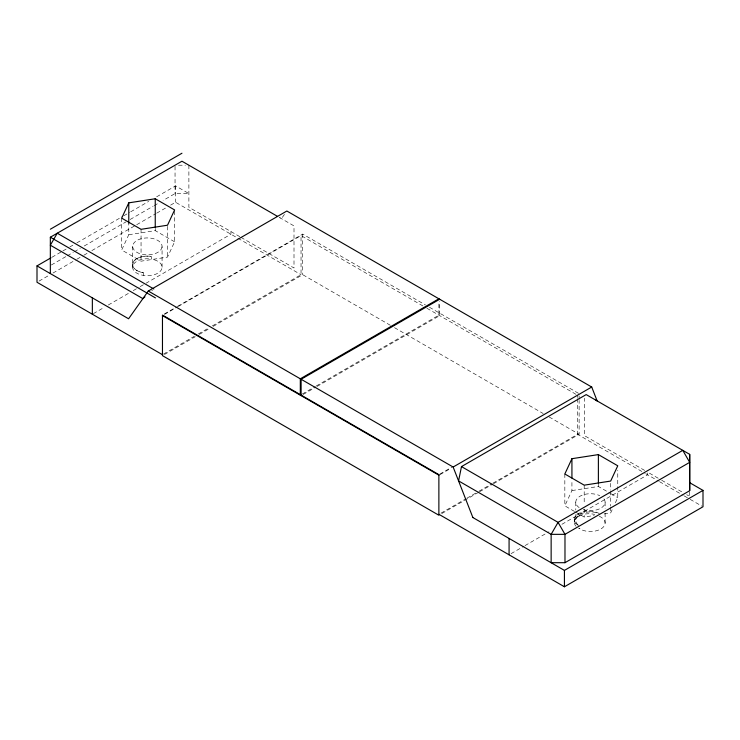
<?xml version="1.0" encoding="UTF-8"?>
<svg xmlns="http://www.w3.org/2000/svg" width="740" height="740" viewBox="0 0 740 740"><rect width="100%" height="100%" fill="white"/><g stroke="black" fill="none" stroke-linecap="round" stroke-linejoin="round"><path stroke-width="0.56" stroke-dasharray="3.7 2.78" d="M132.608 267.233L132.608 264.568M162.069 267.242L162.069 246.392A14.68 8.473 0 0 0 140.054 239.057A14.68 8.473 0 0 0 140.054 253.737A14.68 8.473 0 0 0 162.069 246.392M188.885 165.214L188.885 207.283L239.945 236.763M230.926 231.555L230.926 234.219L146.187 283.143M574.268 522.218L574.268 519.554M174.612 211.076L174.612 241.814L167.518 257.085L141.053 261.183L121.684 250L128.779 234.719L128.779 223.341M574.518 511.442L564.833 505.846L571.928 490.565L571.928 480.325M604.053 513.958L610.666 512.94L612.563 508.861M615.393 502.756L617.761 497.659L617.761 470.344M284.456 214.415L281.44 218.651L279.812 217.708M151.783 290.792L152.468 290.191M576.849 517.408L580.623 515.234M51.957 257.261L61.919 251.507M62.919 250.925L68.903 247.475M69.902 246.901L72.89 245.171M76.877 242.868L122.738 216.395M123.737 215.821L129.722 212.362M130.712 211.788L148.657 201.428M156.639 196.822L175.574 185.888L188.885 193.566L175.047 193.566L163.078 200.475M51.338 264.994L66.304 256.354M67.303 255.781L73.288 252.321M74.287 251.748L80.272 248.289M84.258 245.985L126.161 221.797M130.157 219.484L153.106 206.238M154.096 205.665L159.091 202.788M38.998 281.117L48.96 275.363M52.947 273.06L75.878 259.814M76.877 259.24L82.862 255.79M83.861 255.217L87.847 252.914M91.834 250.61L135.697 225.284M136.697 224.71L155.641 213.768M156.639 213.194L166.602 207.441M170.589 205.137L175.574 202.261L236.856 237.632M93.351 313.649L104.312 307.313M108.299 305.01L129.241 292.929M133.228 290.626L139.213 287.166M140.202 286.593L145.188 283.716M164.456 313.908L176.398 307.017M177.387 306.443L302.706 234.09L425.445 304.954M164.456 314.435L177.415 306.952M178.414 306.379L301.041 235.579L422.91 305.944M163.457 354.127L194.361 336.284M198.348 333.981L208.319 328.227M212.306 325.924L301.041 274.697L301.041 235.579M164.456 354.497L195.295 336.7M199.273 334.406L209.217 328.662M213.194 326.368L302.706 274.688L390.517 325.378M302.308 394.022L315.268 386.539M316.267 385.966L438.894 315.166L438.894 302.068M303.104 394.485L316.063 387.002M317.062 386.428L439.69 315.629L439.69 301.439M439.875 474.062L451.807 467.171M439.958 474.645L450.928 468.318M440.957 513.181L465.876 498.797M466.875 498.224L477.846 491.887M478.835 491.314L491.804 483.83M492.794 483.257L577.542 434.334L644.688 473.101M441.863 513.505L478.66 492.266M479.659 491.684L492.581 484.219M493.58 483.646L579.115 434.269L579.115 400.442M511.062 553.659L524.022 546.185M525.021 545.602L548.951 531.792M561.91 524.309L647.648 474.812L647.648 472.148L660.663 479.659M128.779 234.719L155.243 230.621L174.612 241.814M571.928 490.565L598.383 486.476L610.01 493.182M575.489 511.997L584.202 517.029L594.127 515.493M178.506 165.214L185.426 165.214M599.317 516.224L600.815 517.047A14.68 8.473 0 0 1 600.815 529.026A14.68 8.473 0 0 1 580.058 529.026L579.605 528.258M579.605 528.749L578.56 528.203M279.276 217.394L294.002 225.904L294.002 267.973L240.944 237.337M429.44 307.257L579.115 393.671M426.906 308.247L576.543 394.642M644.651 470.418L584.582 435.731L584.582 398.213M661.662 480.241L682.687 492.377M686.692 494.69L688.69 495.846M394.513 327.681L543.188 413.521M549.182 416.981L579.115 434.269M237.845 238.206L301.041 274.697M645.678 473.665L658.526 481.083M659.507 481.657L683.233 495.347M684.223 495.92L689.162 498.779M690.152 499.343L702.01 506.197M610.981 493.747L617.761 497.659M575.766 502.192L575.766 510.054M575.766 514.541L575.766 520.155M689.699 491.85L689.699 496.42M610.666 483.34L610.666 490.176M610.666 491.314L610.666 506.105M610.666 507.242L610.666 512.94M605.116 502.192L605.116 508.769M605.116 513.162L605.116 523.041M598.383 484.201L598.383 486.476M584.202 485.163L584.202 504.513M584.202 509.065L584.202 517.029M579.115 395.928L579.115 399.313M599.317 513.569A14.68 8.473 0 0 0 578.56 513.569L578.56 516.224M577.542 395.216L577.542 397.519M577.542 398.666L577.542 434.334M564.833 473.979L564.833 505.846M302.706 234.09L302.706 274.688M175.574 185.888L175.574 202.261M175.047 166.343L175.047 193.566M167.518 226.357L167.518 257.085M155.243 228.346L155.243 230.621M143.357 275.391L143.357 272.736A14.68 8.473 0 0 1 133.163 262.265A14.68 8.473 0 0 1 151.33 256.429L151.33 259.083A14.68 8.473 0 0 1 161.514 269.545A14.68 8.473 0 0 1 143.357 275.391A14.68 8.473 0 0 1 133.163 264.929A14.68 8.473 0 0 1 151.33 259.083M141.053 229.317L141.053 261.183M132.719 246.392L132.719 264.587M121.684 218.124L121.684 250M576.109 526.325A14.68 8.473 0 0 1 578.07 516.52A14.68 8.473 0 0 1 594.775 514.439M578.56 525.548A14.68 8.473 0 0 1 578.56 513.569M603.914 498.825A14.68 8.473 0 0 1 600.297 508.463A14.68 8.473 0 0 1 583.314 509.601M579.17 507.622A14.68 8.473 0 0 1 580.058 496.198A14.68 8.473 0 0 1 599.844 495.68M578.005 524.882A14.68 8.473 0 0 1 580.28 514.263A14.68 8.473 0 0 1 598.762 513.394M143.357 272.736A14.68 8.473 0 0 1 133.265 262.284A14.68 8.473 0 0 1 151.33 256.429M574.573 520.479L574.268 521.552L575.47 518.185L574.573 520.479M575.47 523.254L574.268 520.22L575.47 523.254"/><path stroke-width="1.11" d="M689.699 490.694L689.699 454.351L586.2 394.596L461.483 466.598L458.587 480.908L551.143 534.345L564.981 534.345L689.699 462.343L682.779 450.355L558.062 522.357L551.143 534.345L551.143 562.696L564.981 562.696L689.699 490.694L689.699 454.351M128.779 202.853L121.684 218.124L141.053 229.317L167.518 225.219L174.612 209.938L155.243 198.755L128.779 202.853L128.779 223.341M571.928 458.698L564.833 473.979L584.202 485.163L610.666 481.065L617.761 465.793L598.383 454.601L571.928 458.698L571.928 478.049M595.765 400.127L597.134 400.914L591.723 387.029L286.861 211.02L148.278 291.024L128.584 318.774L37 265.891L37 282.264L162.458 354.7M144.947 296.832L142.894 298.646L50.339 245.208L57.258 233.22L153.837 288.979M50.339 229.224L181.966 153.226M50.339 273.56L50.339 237.216L181.966 161.218L277.555 216.404M37 265.891L50.958 257.835M92.352 297.85L92.352 314.223M438.894 298.793L300.311 378.806L300.311 395.179M439.69 299.256L301.106 379.259L301.106 395.632M148.278 291.024L453.139 467.033L591.723 387.029M453.139 467.033L472.86 517.501M509.074 538.442L509.074 554.815M472.832 517.519L564.426 570.401L703 490.389L689.699 482.702M438.959 514.337L564.426 586.774L703 506.761L703 490.389M461.483 466.598L558.062 522.357L564.981 534.345L564.981 562.696M50.339 237.216L155.456 297.906M162.458 315.591L438.959 475.219M598.383 454.601L598.383 483.063M564.426 570.401L564.426 586.774M155.243 198.755L155.243 227.208M438.875 474.636L162.467 315.055L162.467 355.653L438.875 515.234L438.875 474.636"/></g></svg>
